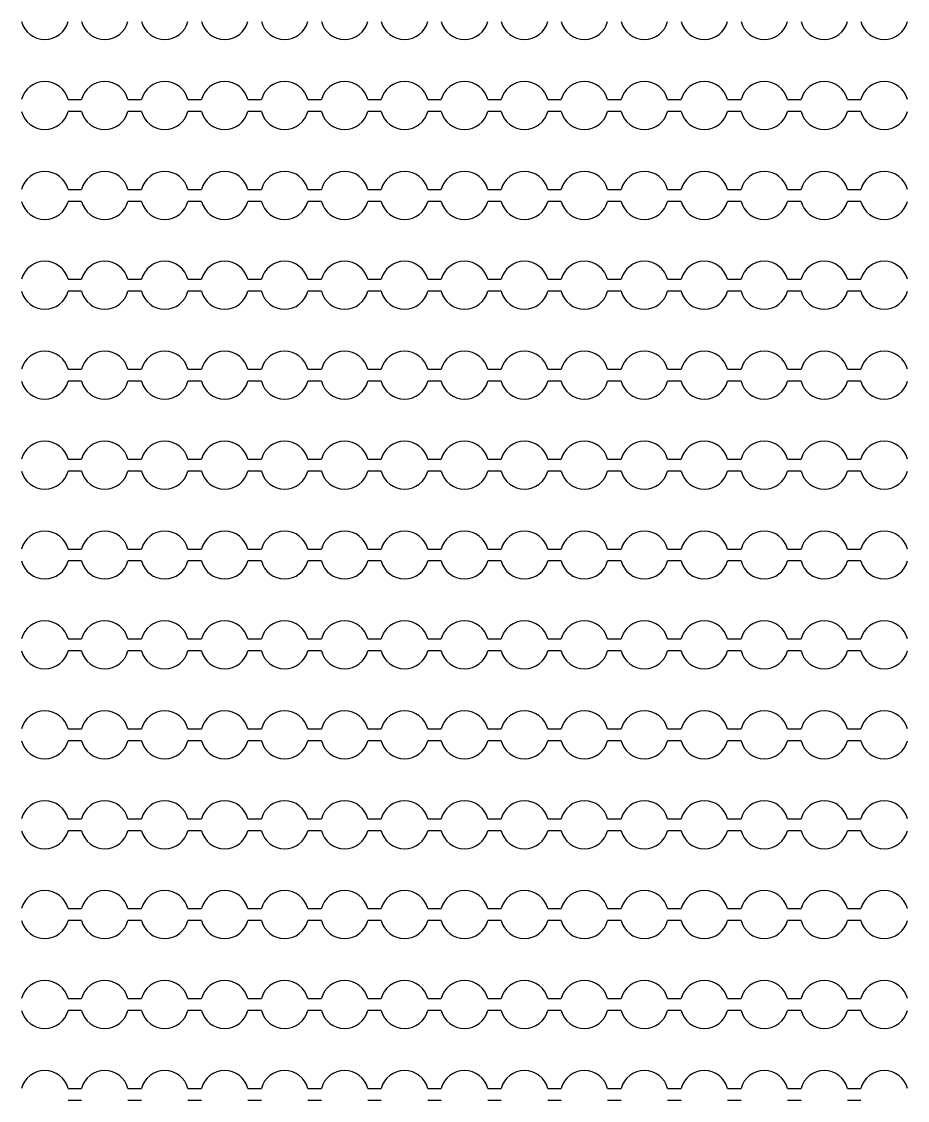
# Model space of a CAD drawing. Extents: x 4056 to 105656, y 4120 to 105720.
# Drawn here: x 30075 to 30814, y 32298 to 33198 of the extents above; entities that cross this region are included whole.
import ezdxf

# ---------------------------------------------------------------- set-up
doc = ezdxf.new("R2010")
doc.units = 13
doc.header["$MEASUREMENT"] = 0
doc.layers.add('Main Layer', color=7, linetype='Continuous', lineweight=0)

msp = doc.modelspace()

# ---------------------------------------------------------------- linework, layer by layer
for p, q in [((30113.87, 33132.98), (30125.14, 33132.98)), ((30163.87, 33132.98), (30175.14, 33132.98)), ((30213.87, 33132.98), (30225.14, 33132.98)), ((30263.87, 33132.98), (30275.14, 33132.98)), ((30313.87, 33132.98), (30325.14, 33132.98)), ((30363.87, 33132.98), (30375.14, 33132.98)), ((30413.87, 33132.98), (30425.14, 33132.98)), ((30463.87, 33132.98), (30475.14, 33132.98)), ((30513.87, 33132.98), (30525.14, 33132.98)), ((30563.87, 33132.98), (30575.14, 33132.98)), ((30613.87, 33132.98), (30625.14, 33132.98)), ((30663.87, 33132.98), (30675.14, 33132.98)), ((30713.87, 33132.98), (30725.14, 33132.98)), ((30763.87, 33132.98), (30775.14, 33132.98)), ((30125.14, 33122.98), (30113.87, 33122.98)), ((30175.14, 33122.98), (30163.87, 33122.98)), ((30225.14, 33122.98), (30213.87, 33122.98)), ((30275.14, 33122.98), (30263.87, 33122.98)), ((30325.14, 33122.98), (30313.87, 33122.98)), ((30375.14, 33122.98), (30363.87, 33122.98)), ((30425.14, 33122.98), (30413.87, 33122.98)), ((30475.14, 33122.98), (30463.87, 33122.98)), ((30525.14, 33122.98), (30513.87, 33122.98)), ((30575.14, 33122.98), (30563.87, 33122.98)), ((30625.14, 33122.98), (30613.87, 33122.98)), ((30675.14, 33122.98), (30663.87, 33122.98)), ((30725.14, 33122.98), (30713.87, 33122.98)), ((30775.14, 33122.98), (30763.87, 33122.98)), ((30113.87, 33057.98), (30125.14, 33057.98)), ((30163.87, 33057.98), (30175.14, 33057.98)), ((30213.87, 33057.98), (30225.14, 33057.98)), ((30263.87, 33057.98), (30275.14, 33057.98)), ((30313.87, 33057.98), (30325.14, 33057.98)), ((30363.87, 33057.98), (30375.14, 33057.98)), ((30413.87, 33057.98), (30425.14, 33057.98)), ((30463.87, 33057.98), (30475.14, 33057.98)), ((30513.87, 33057.98), (30525.14, 33057.98)), ((30563.87, 33057.98), (30575.14, 33057.98)), ((30613.87, 33057.98), (30625.14, 33057.98)), ((30663.87, 33057.98), (30675.14, 33057.98)), ((30713.87, 33057.98), (30725.14, 33057.98)), ((30763.87, 33057.98), (30775.14, 33057.98)), ((30125.14, 33047.98), (30113.87, 33047.98)), ((30175.14, 33047.98), (30163.87, 33047.98)), ((30225.14, 33047.98), (30213.87, 33047.98)), ((30275.14, 33047.98), (30263.87, 33047.98)), ((30325.14, 33047.98), (30313.87, 33047.98)), ((30375.14, 33047.98), (30363.87, 33047.98)), ((30425.14, 33047.98), (30413.87, 33047.98)), ((30475.14, 33047.98), (30463.87, 33047.98)), ((30525.14, 33047.98), (30513.87, 33047.98)), ((30575.14, 33047.98), (30563.87, 33047.98)), ((30625.14, 33047.98), (30613.87, 33047.98)), ((30675.14, 33047.98), (30663.87, 33047.98)), ((30725.14, 33047.98), (30713.87, 33047.98)), ((30775.14, 33047.98), (30763.87, 33047.98)), ((30113.87, 32982.98), (30125.14, 32982.98)), ((30163.87, 32982.98), (30175.14, 32982.98)), ((30213.87, 32982.98), (30225.14, 32982.98)), ((30263.87, 32982.98), (30275.14, 32982.98)), ((30313.87, 32982.98), (30325.14, 32982.98)), ((30363.87, 32982.98), (30375.14, 32982.98)), ((30413.87, 32982.98), (30425.14, 32982.98)), ((30463.87, 32982.98), (30475.14, 32982.98)), ((30513.87, 32982.98), (30525.14, 32982.98)), ((30563.87, 32982.98), (30575.14, 32982.98)), ((30613.87, 32982.98), (30625.14, 32982.98)), ((30663.87, 32982.98), (30675.14, 32982.98)), ((30713.87, 32982.98), (30725.14, 32982.98)), ((30763.87, 32982.98), (30775.14, 32982.98)), ((30125.14, 32972.98), (30113.87, 32972.98)), ((30175.14, 32972.98), (30163.87, 32972.98)), ((30225.14, 32972.98), (30213.87, 32972.98)), ((30275.14, 32972.98), (30263.87, 32972.98)), ((30325.14, 32972.98), (30313.87, 32972.98)), ((30375.14, 32972.98), (30363.87, 32972.98)), ((30425.14, 32972.98), (30413.87, 32972.98)), ((30475.14, 32972.98), (30463.87, 32972.98)), ((30525.14, 32972.98), (30513.87, 32972.98)), ((30575.14, 32972.98), (30563.87, 32972.98)), ((30625.14, 32972.98), (30613.87, 32972.98)), ((30675.14, 32972.98), (30663.87, 32972.98)), ((30725.14, 32972.98), (30713.87, 32972.98)), ((30775.14, 32972.98), (30763.87, 32972.98)), ((30113.87, 32907.98), (30125.14, 32907.98)), ((30163.87, 32907.98), (30175.14, 32907.98)), ((30213.87, 32907.98), (30225.14, 32907.98)), ((30263.87, 32907.98), (30275.14, 32907.98)), ((30313.87, 32907.98), (30325.14, 32907.98)), ((30363.87, 32907.98), (30375.14, 32907.98)), ((30413.87, 32907.98), (30425.14, 32907.98)), ((30463.87, 32907.98), (30475.14, 32907.98)), ((30513.87, 32907.98), (30525.14, 32907.98)), ((30563.87, 32907.98), (30575.14, 32907.98)), ((30613.87, 32907.98), (30625.14, 32907.98)), ((30663.87, 32907.98), (30675.14, 32907.98)), ((30713.87, 32907.98), (30725.14, 32907.98)), ((30763.87, 32907.98), (30775.14, 32907.98)), ((30125.14, 32897.98), (30113.87, 32897.98)), ((30175.14, 32897.98), (30163.87, 32897.98)), ((30225.14, 32897.98), (30213.87, 32897.98)), ((30275.14, 32897.98), (30263.87, 32897.98)), ((30325.14, 32897.98), (30313.87, 32897.98)), ((30375.14, 32897.98), (30363.87, 32897.98)), ((30425.14, 32897.98), (30413.87, 32897.98)), ((30475.14, 32897.98), (30463.87, 32897.98)), ((30525.14, 32897.98), (30513.87, 32897.98)), ((30575.14, 32897.98), (30563.87, 32897.98)), ((30625.14, 32897.98), (30613.87, 32897.98)), ((30675.14, 32897.98), (30663.87, 32897.98)), ((30725.14, 32897.98), (30713.87, 32897.98)), ((30775.14, 32897.98), (30763.87, 32897.98)), ((30113.87, 32832.98), (30125.14, 32832.98)), ((30163.87, 32832.98), (30175.14, 32832.98)), ((30213.87, 32832.98), (30225.14, 32832.98)), ((30263.87, 32832.98), (30275.14, 32832.98)), ((30313.87, 32832.98), (30325.14, 32832.98)), ((30363.87, 32832.98), (30375.14, 32832.98)), ((30413.87, 32832.98), (30425.14, 32832.98)), ((30463.87, 32832.98), (30475.14, 32832.98)), ((30513.87, 32832.98), (30525.14, 32832.98)), ((30563.87, 32832.98), (30575.14, 32832.98)), ((30613.87, 32832.98), (30625.14, 32832.98)), ((30663.87, 32832.98), (30675.14, 32832.98)), ((30713.87, 32832.98), (30725.14, 32832.98)), ((30763.87, 32832.98), (30775.14, 32832.98)), ((30125.14, 32822.98), (30113.87, 32822.98)), ((30175.14, 32822.98), (30163.87, 32822.98)), ((30225.14, 32822.98), (30213.87, 32822.98)), ((30275.14, 32822.98), (30263.87, 32822.98)), ((30325.14, 32822.98), (30313.87, 32822.98)), ((30375.14, 32822.98), (30363.87, 32822.98)), ((30425.14, 32822.98), (30413.87, 32822.98)), ((30475.14, 32822.98), (30463.87, 32822.98)), ((30525.14, 32822.98), (30513.87, 32822.98)), ((30575.14, 32822.98), (30563.87, 32822.98)), ((30625.14, 32822.98), (30613.87, 32822.98)), ((30675.14, 32822.98), (30663.87, 32822.98)), ((30725.14, 32822.98), (30713.87, 32822.98)), ((30775.14, 32822.98), (30763.87, 32822.98)), ((30113.87, 32757.98), (30125.14, 32757.98)), ((30163.87, 32757.98), (30175.14, 32757.98)), ((30213.87, 32757.98), (30225.14, 32757.98)), ((30263.87, 32757.98), (30275.14, 32757.98)), ((30313.87, 32757.98), (30325.14, 32757.98)), ((30363.87, 32757.98), (30375.14, 32757.98)), ((30413.87, 32757.98), (30425.14, 32757.98)), ((30463.87, 32757.98), (30475.14, 32757.98)), ((30513.87, 32757.98), (30525.14, 32757.98)), ((30563.87, 32757.98), (30575.14, 32757.98)), ((30613.87, 32757.98), (30625.14, 32757.98)), ((30663.87, 32757.98), (30675.14, 32757.98)), ((30713.87, 32757.98), (30725.14, 32757.98)), ((30763.87, 32757.98), (30775.14, 32757.98)), ((30125.14, 32747.98), (30113.87, 32747.98)), ((30175.14, 32747.98), (30163.87, 32747.98)), ((30225.14, 32747.98), (30213.87, 32747.98)), ((30275.14, 32747.98), (30263.87, 32747.98)), ((30325.14, 32747.98), (30313.87, 32747.98)), ((30375.14, 32747.98), (30363.87, 32747.98)), ((30425.14, 32747.98), (30413.87, 32747.98)), ((30475.14, 32747.98), (30463.87, 32747.98)), ((30525.14, 32747.98), (30513.87, 32747.98)), ((30575.14, 32747.98), (30563.87, 32747.98)), ((30625.14, 32747.98), (30613.87, 32747.98)), ((30675.14, 32747.98), (30663.87, 32747.98)), ((30725.14, 32747.98), (30713.87, 32747.98)), ((30775.14, 32747.98), (30763.87, 32747.98)), ((30113.87, 32682.98), (30125.14, 32682.98)), ((30163.87, 32682.98), (30175.14, 32682.98)), ((30213.87, 32682.98), (30225.14, 32682.98)), ((30263.87, 32682.98), (30275.14, 32682.98)), ((30313.87, 32682.98), (30325.14, 32682.98)), ((30363.87, 32682.98), (30375.14, 32682.98)), ((30413.87, 32682.98), (30425.14, 32682.98)), ((30463.87, 32682.98), (30475.14, 32682.98)), ((30513.87, 32682.98), (30525.14, 32682.98)), ((30563.87, 32682.98), (30575.14, 32682.98)), ((30613.87, 32682.98), (30625.14, 32682.98)), ((30663.87, 32682.98), (30675.14, 32682.98)), ((30713.87, 32682.98), (30725.14, 32682.98)), ((30763.87, 32682.98), (30775.14, 32682.98)), ((30125.14, 32672.98), (30113.87, 32672.98)), ((30175.14, 32672.98), (30163.87, 32672.98)), ((30225.14, 32672.98), (30213.87, 32672.98)), ((30275.14, 32672.98), (30263.87, 32672.98)), ((30325.14, 32672.98), (30313.87, 32672.98)), ((30375.14, 32672.98), (30363.87, 32672.98)), ((30425.14, 32672.98), (30413.87, 32672.98)), ((30475.14, 32672.98), (30463.87, 32672.98)), ((30525.14, 32672.98), (30513.87, 32672.98)), ((30575.14, 32672.98), (30563.87, 32672.98)), ((30625.14, 32672.98), (30613.87, 32672.98)), ((30675.14, 32672.98), (30663.87, 32672.98)), ((30725.14, 32672.98), (30713.87, 32672.98)), ((30775.14, 32672.98), (30763.87, 32672.98)), ((30113.87, 32607.98), (30125.14, 32607.98)), ((30163.87, 32607.98), (30175.14, 32607.98)), ((30213.87, 32607.98), (30225.14, 32607.98)), ((30263.87, 32607.98), (30275.14, 32607.98)), ((30313.87, 32607.98), (30325.14, 32607.98)), ((30363.87, 32607.98), (30375.14, 32607.98)), ((30413.87, 32607.98), (30425.14, 32607.98)), ((30463.87, 32607.98), (30475.14, 32607.98)), ((30513.87, 32607.98), (30525.14, 32607.98)), ((30563.87, 32607.98), (30575.14, 32607.98)), ((30613.87, 32607.98), (30625.14, 32607.98)), ((30663.87, 32607.98), (30675.14, 32607.98)), ((30713.87, 32607.98), (30725.14, 32607.98)), ((30763.87, 32607.98), (30775.14, 32607.98)), ((30125.14, 32597.98), (30113.87, 32597.98)), ((30175.14, 32597.98), (30163.87, 32597.98)), ((30225.14, 32597.98), (30213.87, 32597.98)), ((30275.14, 32597.98), (30263.87, 32597.98)), ((30325.14, 32597.98), (30313.87, 32597.98)), ((30375.14, 32597.98), (30363.87, 32597.98)), ((30425.14, 32597.98), (30413.87, 32597.98)), ((30475.14, 32597.98), (30463.87, 32597.98)), ((30525.14, 32597.98), (30513.87, 32597.98)), ((30575.14, 32597.98), (30563.87, 32597.98)), ((30625.14, 32597.98), (30613.87, 32597.98)), ((30675.14, 32597.98), (30663.87, 32597.98)), ((30725.14, 32597.98), (30713.87, 32597.98)), ((30775.14, 32597.98), (30763.87, 32597.98)), ((30113.87, 32532.98), (30125.14, 32532.98)), ((30163.87, 32532.98), (30175.14, 32532.98)), ((30213.87, 32532.98), (30225.14, 32532.98)), ((30263.87, 32532.98), (30275.14, 32532.98)), ((30313.87, 32532.98), (30325.14, 32532.98)), ((30363.87, 32532.98), (30375.14, 32532.98)), ((30413.87, 32532.98), (30425.14, 32532.98)), ((30463.87, 32532.98), (30475.14, 32532.98)), ((30513.87, 32532.98), (30525.14, 32532.98)), ((30563.87, 32532.98), (30575.14, 32532.98)), ((30613.87, 32532.98), (30625.14, 32532.98)), ((30663.87, 32532.98), (30675.14, 32532.98)), ((30713.87, 32532.98), (30725.14, 32532.98)), ((30763.87, 32532.98), (30775.14, 32532.98)), ((30125.14, 32522.98), (30113.87, 32522.98)), ((30175.14, 32522.98), (30163.87, 32522.98)), ((30225.14, 32522.98), (30213.87, 32522.98)), ((30275.14, 32522.98), (30263.87, 32522.98)), ((30325.14, 32522.98), (30313.87, 32522.98)), ((30375.14, 32522.98), (30363.87, 32522.98)), ((30425.14, 32522.98), (30413.87, 32522.98)), ((30475.14, 32522.98), (30463.87, 32522.98)), ((30525.14, 32522.98), (30513.87, 32522.98)), ((30575.14, 32522.98), (30563.87, 32522.98)), ((30625.14, 32522.98), (30613.87, 32522.98)), ((30675.14, 32522.98), (30663.87, 32522.98)), ((30725.14, 32522.98), (30713.87, 32522.98)), ((30775.14, 32522.98), (30763.87, 32522.98)), ((30113.87, 32457.98), (30125.14, 32457.98)), ((30163.87, 32457.98), (30175.14, 32457.98)), ((30213.87, 32457.98), (30225.14, 32457.98)), ((30263.87, 32457.98), (30275.14, 32457.98)), ((30313.87, 32457.98), (30325.14, 32457.98)), ((30363.87, 32457.98), (30375.14, 32457.98)), ((30413.87, 32457.98), (30425.14, 32457.98)), ((30463.87, 32457.98), (30475.14, 32457.98)), ((30513.87, 32457.98), (30525.14, 32457.98)), ((30563.87, 32457.98), (30575.14, 32457.98)), ((30613.87, 32457.98), (30625.14, 32457.98)), ((30663.87, 32457.98), (30675.14, 32457.98)), ((30713.87, 32457.98), (30725.14, 32457.98)), ((30763.87, 32457.98), (30775.14, 32457.98)), ((30125.14, 32447.98), (30113.87, 32447.98)), ((30175.14, 32447.98), (30163.87, 32447.98)), ((30225.14, 32447.98), (30213.87, 32447.98)), ((30275.14, 32447.98), (30263.87, 32447.98)), ((30325.14, 32447.98), (30313.87, 32447.98)), ((30375.14, 32447.98), (30363.87, 32447.98)), ((30425.14, 32447.98), (30413.87, 32447.98)), ((30475.14, 32447.98), (30463.87, 32447.98)), ((30525.14, 32447.98), (30513.87, 32447.98)), ((30575.14, 32447.98), (30563.87, 32447.98)), ((30625.14, 32447.98), (30613.87, 32447.98)), ((30675.14, 32447.98), (30663.87, 32447.98)), ((30725.14, 32447.98), (30713.87, 32447.98)), ((30775.14, 32447.98), (30763.87, 32447.98)), ((30113.87, 32382.98), (30125.14, 32382.98)), ((30163.87, 32382.98), (30175.14, 32382.98)), ((30213.87, 32382.98), (30225.14, 32382.98)), ((30263.87, 32382.98), (30275.14, 32382.98)), ((30313.87, 32382.98), (30325.14, 32382.98)), ((30363.87, 32382.98), (30375.14, 32382.98)), ((30413.87, 32382.98), (30425.14, 32382.98)), ((30463.87, 32382.98), (30475.14, 32382.98)), ((30513.87, 32382.98), (30525.14, 32382.98)), ((30563.87, 32382.98), (30575.14, 32382.98)), ((30613.87, 32382.98), (30625.14, 32382.98)), ((30663.87, 32382.98), (30675.14, 32382.98)), ((30713.87, 32382.98), (30725.14, 32382.98)), ((30763.87, 32382.98), (30775.14, 32382.98)), ((30125.14, 32372.98), (30113.87, 32372.98)), ((30175.14, 32372.98), (30163.87, 32372.98)), ((30225.14, 32372.98), (30213.87, 32372.98)), ((30275.14, 32372.98), (30263.87, 32372.98)), ((30325.14, 32372.98), (30313.87, 32372.98)), ((30375.14, 32372.98), (30363.87, 32372.98)), ((30425.14, 32372.98), (30413.87, 32372.98)), ((30475.14, 32372.98), (30463.87, 32372.98)), ((30525.14, 32372.98), (30513.87, 32372.98)), ((30575.14, 32372.98), (30563.87, 32372.98)), ((30625.14, 32372.98), (30613.87, 32372.98)), ((30675.14, 32372.98), (30663.87, 32372.98)), ((30725.14, 32372.98), (30713.87, 32372.98)), ((30775.14, 32372.98), (30763.87, 32372.98)), ((30113.87, 32307.98), (30125.14, 32307.98)), ((30163.87, 32307.98), (30175.14, 32307.98)), ((30213.87, 32307.98), (30225.14, 32307.98)), ((30263.87, 32307.98), (30275.14, 32307.98)), ((30313.87, 32307.98), (30325.14, 32307.98)), ((30363.87, 32307.98), (30375.14, 32307.98)), ((30413.87, 32307.98), (30425.14, 32307.98)), ((30463.87, 32307.98), (30475.14, 32307.98)), ((30513.87, 32307.98), (30525.14, 32307.98)), ((30563.87, 32307.98), (30575.14, 32307.98)), ((30613.87, 32307.98), (30625.14, 32307.98)), ((30663.87, 32307.98), (30675.14, 32307.98)), ((30713.87, 32307.98), (30725.14, 32307.98)), ((30763.87, 32307.98), (30775.14, 32307.98)), ((30125.14, 32297.98), (30113.87, 32297.98)), ((30175.14, 32297.98), (30163.87, 32297.98)), ((30225.14, 32297.98), (30213.87, 32297.98)), ((30275.14, 32297.98), (30263.87, 32297.98)), ((30325.14, 32297.98), (30313.87, 32297.98)), ((30375.14, 32297.98), (30363.87, 32297.98)), ((30425.14, 32297.98), (30413.87, 32297.98)), ((30475.14, 32297.98), (30463.87, 32297.98)), ((30525.14, 32297.98), (30513.87, 32297.98)), ((30575.14, 32297.98), (30563.87, 32297.98)), ((30625.14, 32297.98), (30613.87, 32297.98)), ((30675.14, 32297.98), (30663.87, 32297.98)), ((30725.14, 32297.98), (30713.87, 32297.98)), ((30775.14, 32297.98), (30763.87, 32297.98))]:
    msp.add_line(p, q)
for centre, start, end in [((30094.5, 33202.98), 194.47751, 345.52249), ((30144.5, 33202.98), 194.47751, 345.52249), ((30194.5, 33202.98), 194.47751, 345.52249), ((30244.5, 33202.98), 194.47751, 345.52249), ((30294.5, 33202.98), 194.47751, 345.52249), ((30344.5, 33202.98), 194.47751, 345.52249), ((30394.5, 33202.98), 194.47751, 345.52249), ((30444.5, 33202.98), 194.47751, 345.52249), ((30494.5, 33202.98), 194.47751, 345.52249), ((30544.5, 33202.98), 194.47751, 345.52249), ((30594.5, 33202.98), 194.47751, 345.52249), ((30644.5, 33202.98), 194.47751, 345.52249), ((30694.5, 33202.98), 194.47751, 345.52249), ((30744.5, 33202.98), 194.47751, 345.52249), ((30794.5, 33202.98), 194.47751, 345.52249), ((30094.5, 33127.98), 14.47751, 165.52249), ((30144.5, 33127.98), 14.47751, 165.52249), ((30194.5, 33127.98), 14.47751, 165.52249), ((30244.5, 33127.98), 14.47751, 165.52249), ((30294.5, 33127.98), 14.47751, 165.52249), ((30344.5, 33127.98), 14.47751, 165.52249), ((30394.5, 33127.98), 14.47751, 165.52249), ((30444.5, 33127.98), 14.47751, 165.52249), ((30494.5, 33127.98), 14.47751, 165.52249), ((30544.5, 33127.98), 14.47751, 165.52249), ((30594.5, 33127.98), 14.47751, 165.52249), ((30644.5, 33127.98), 14.47751, 165.52249), ((30694.5, 33127.98), 14.47751, 165.52249), ((30744.5, 33127.98), 14.47751, 165.52249), ((30794.5, 33127.98), 14.47751, 165.52249), ((30094.5, 33127.98), 194.47751, 345.52249), ((30144.5, 33127.98), 194.47751, 345.52249), ((30194.5, 33127.98), 194.47751, 345.52249), ((30244.5, 33127.98), 194.47751, 345.52249), ((30294.5, 33127.98), 194.47751, 345.52249), ((30344.5, 33127.98), 194.47751, 345.52249), ((30394.5, 33127.98), 194.47751, 345.52249), ((30444.5, 33127.98), 194.47751, 345.52249), ((30494.5, 33127.98), 194.47751, 345.52249), ((30544.5, 33127.98), 194.47751, 345.52249), ((30594.5, 33127.98), 194.47751, 345.52249), ((30644.5, 33127.98), 194.47751, 345.52249), ((30694.5, 33127.98), 194.47751, 345.52249), ((30744.5, 33127.98), 194.47751, 345.52249), ((30794.5, 33127.98), 194.47751, 345.52249), ((30094.5, 33052.98), 14.47751, 165.52249), ((30144.5, 33052.98), 14.47751, 165.52249), ((30194.5, 33052.98), 14.47751, 165.52249), ((30244.5, 33052.98), 14.47751, 165.52249), ((30294.5, 33052.98), 14.47751, 165.52249), ((30344.5, 33052.98), 14.47751, 165.52249), ((30394.5, 33052.98), 14.47751, 165.52249), ((30444.5, 33052.98), 14.47751, 165.52249), ((30494.5, 33052.98), 14.47751, 165.52249), ((30544.5, 33052.98), 14.47751, 165.52249), ((30594.5, 33052.98), 14.47751, 165.52249), ((30644.5, 33052.98), 14.47751, 165.52249), ((30694.5, 33052.98), 14.47751, 165.52249), ((30744.5, 33052.98), 14.47751, 165.52249), ((30794.5, 33052.98), 14.47751, 165.52249), ((30094.5, 33052.98), 194.47751, 345.52249), ((30144.5, 33052.98), 194.47751, 345.52249), ((30194.5, 33052.98), 194.47751, 345.52249), ((30244.5, 33052.98), 194.47751, 345.52249), ((30294.5, 33052.98), 194.47751, 345.52249), ((30344.5, 33052.98), 194.47751, 345.52249), ((30394.5, 33052.98), 194.47751, 345.52249), ((30444.5, 33052.98), 194.47751, 345.52249), ((30494.5, 33052.98), 194.47751, 345.52249), ((30544.5, 33052.98), 194.47751, 345.52249), ((30594.5, 33052.98), 194.47751, 345.52249), ((30644.5, 33052.98), 194.47751, 345.52249), ((30694.5, 33052.98), 194.47751, 345.52249), ((30744.5, 33052.98), 194.47751, 345.52249), ((30794.5, 33052.98), 194.47751, 345.52249), ((30094.5, 32977.98), 14.47751, 165.52249), ((30144.5, 32977.98), 14.47751, 165.52249), ((30194.5, 32977.98), 14.47751, 165.52249), ((30244.5, 32977.98), 14.47751, 165.52249), ((30294.5, 32977.98), 14.47751, 165.52249), ((30344.5, 32977.98), 14.47751, 165.52249), ((30394.5, 32977.98), 14.47751, 165.52249), ((30444.5, 32977.98), 14.47751, 165.52249), ((30494.5, 32977.98), 14.47751, 165.52249), ((30544.5, 32977.98), 14.47751, 165.52249), ((30594.5, 32977.98), 14.47751, 165.52249), ((30644.5, 32977.98), 14.47751, 165.52249), ((30694.5, 32977.98), 14.47751, 165.52249), ((30744.5, 32977.98), 14.47751, 165.52249), ((30794.5, 32977.98), 14.47751, 165.52249), ((30094.5, 32977.98), 194.47751, 345.52249), ((30144.5, 32977.98), 194.47751, 345.52249), ((30194.5, 32977.98), 194.47751, 345.52249), ((30244.5, 32977.98), 194.47751, 345.52249), ((30294.5, 32977.98), 194.47751, 345.52249), ((30344.5, 32977.98), 194.47751, 345.52249), ((30394.5, 32977.98), 194.47751, 345.52249), ((30444.5, 32977.98), 194.47751, 345.52249), ((30494.5, 32977.98), 194.47751, 345.52249), ((30544.5, 32977.98), 194.47751, 345.52249), ((30594.5, 32977.98), 194.47751, 345.52249), ((30644.5, 32977.98), 194.47751, 345.52249), ((30694.5, 32977.98), 194.47751, 345.52249), ((30744.5, 32977.98), 194.47751, 345.52249), ((30794.5, 32977.98), 194.47751, 345.52249), ((30094.5, 32902.98), 14.47751, 165.52249), ((30144.5, 32902.98), 14.47751, 165.52249), ((30194.5, 32902.98), 14.47751, 165.52249), ((30244.5, 32902.98), 14.47751, 165.52249), ((30294.5, 32902.98), 14.47751, 165.52249), ((30344.5, 32902.98), 14.47751, 165.52249), ((30394.5, 32902.98), 14.47751, 165.52249), ((30444.5, 32902.98), 14.47751, 165.52249), ((30494.5, 32902.98), 14.47751, 165.52249), ((30544.5, 32902.98), 14.47751, 165.52249), ((30594.5, 32902.98), 14.47751, 165.52249), ((30644.5, 32902.98), 14.47751, 165.52249), ((30694.5, 32902.98), 14.47751, 165.52249), ((30744.5, 32902.98), 14.47751, 165.52249), ((30794.5, 32902.98), 14.47751, 165.52249), ((30094.5, 32902.98), 194.47751, 345.52249), ((30144.5, 32902.98), 194.47751, 345.52249), ((30194.5, 32902.98), 194.47751, 345.52249), ((30244.5, 32902.98), 194.47751, 345.52249), ((30294.5, 32902.98), 194.47751, 345.52249), ((30344.5, 32902.98), 194.47751, 345.52249), ((30394.5, 32902.98), 194.47751, 345.52249), ((30444.5, 32902.98), 194.47751, 345.52249), ((30494.5, 32902.98), 194.47751, 345.52249), ((30544.5, 32902.98), 194.47751, 345.52249), ((30594.5, 32902.98), 194.47751, 345.52249), ((30644.5, 32902.98), 194.47751, 345.52249), ((30694.5, 32902.98), 194.47751, 345.52249), ((30744.5, 32902.98), 194.47751, 345.52249), ((30794.5, 32902.98), 194.47751, 345.52249), ((30094.5, 32827.98), 14.47751, 165.52249), ((30144.5, 32827.98), 14.47751, 165.52249), ((30194.5, 32827.98), 14.47751, 165.52249), ((30244.5, 32827.98), 14.47751, 165.52249), ((30294.5, 32827.98), 14.47751, 165.52249), ((30344.5, 32827.98), 14.47751, 165.52249), ((30394.5, 32827.98), 14.47751, 165.52249), ((30444.5, 32827.98), 14.47751, 165.52249), ((30494.5, 32827.98), 14.47751, 165.52249), ((30544.5, 32827.98), 14.47751, 165.52249), ((30594.5, 32827.98), 14.47751, 165.52249), ((30644.5, 32827.98), 14.47751, 165.52249), ((30694.5, 32827.98), 14.47751, 165.52249), ((30744.5, 32827.98), 14.47751, 165.52249), ((30794.5, 32827.98), 14.47751, 165.52249), ((30094.5, 32827.98), 194.47751, 345.52249), ((30144.5, 32827.98), 194.47751, 345.52249), ((30194.5, 32827.98), 194.47751, 345.52249), ((30244.5, 32827.98), 194.47751, 345.52249), ((30294.5, 32827.98), 194.47751, 345.52249), ((30344.5, 32827.98), 194.47751, 345.52249), ((30394.5, 32827.98), 194.47751, 345.52249), ((30444.5, 32827.98), 194.47751, 345.52249), ((30494.5, 32827.98), 194.47751, 345.52249), ((30544.5, 32827.98), 194.47751, 345.52249), ((30594.5, 32827.98), 194.47751, 345.52249), ((30644.5, 32827.98), 194.47751, 345.52249), ((30694.5, 32827.98), 194.47751, 345.52249), ((30744.5, 32827.98), 194.47751, 345.52249), ((30794.5, 32827.98), 194.47751, 345.52249), ((30094.5, 32752.98), 14.47751, 165.52249), ((30144.5, 32752.98), 14.47751, 165.52249), ((30194.5, 32752.98), 14.47751, 165.52249), ((30244.5, 32752.98), 14.47751, 165.52249), ((30294.5, 32752.98), 14.47751, 165.52249), ((30344.5, 32752.98), 14.47751, 165.52249), ((30394.5, 32752.98), 14.47751, 165.52249), ((30444.5, 32752.98), 14.47751, 165.52249), ((30494.5, 32752.98), 14.47751, 165.52249), ((30544.5, 32752.98), 14.47751, 165.52249), ((30594.5, 32752.98), 14.47751, 165.52249), ((30644.5, 32752.98), 14.47751, 165.52249), ((30694.5, 32752.98), 14.47751, 165.52249), ((30744.5, 32752.98), 14.47751, 165.52249), ((30794.5, 32752.98), 14.47751, 165.52249), ((30094.5, 32752.98), 194.47751, 345.52249), ((30144.5, 32752.98), 194.47751, 345.52249), ((30194.5, 32752.98), 194.47751, 345.52249), ((30244.5, 32752.98), 194.47751, 345.52249), ((30294.5, 32752.98), 194.47751, 345.52249), ((30344.5, 32752.98), 194.47751, 345.52249), ((30394.5, 32752.98), 194.47751, 345.52249), ((30444.5, 32752.98), 194.47751, 345.52249), ((30494.5, 32752.98), 194.47751, 345.52249), ((30544.5, 32752.98), 194.47751, 345.52249), ((30594.5, 32752.98), 194.47751, 345.52249), ((30644.5, 32752.98), 194.47751, 345.52249), ((30694.5, 32752.98), 194.47751, 345.52249), ((30744.5, 32752.98), 194.47751, 345.52249), ((30794.5, 32752.98), 194.47751, 345.52249), ((30094.5, 32677.98), 14.47751, 165.52249), ((30144.5, 32677.98), 14.47751, 165.52249), ((30194.5, 32677.98), 14.47751, 165.52249), ((30244.5, 32677.98), 14.47751, 165.52249), ((30294.5, 32677.98), 14.47751, 165.52249), ((30344.5, 32677.98), 14.47751, 165.52249), ((30394.5, 32677.98), 14.47751, 165.52249), ((30444.5, 32677.98), 14.47751, 165.52249), ((30494.5, 32677.98), 14.47751, 165.52249), ((30544.5, 32677.98), 14.47751, 165.52249), ((30594.5, 32677.98), 14.47751, 165.52249), ((30644.5, 32677.98), 14.47751, 165.52249), ((30694.5, 32677.98), 14.47751, 165.52249), ((30744.5, 32677.98), 14.47751, 165.52249), ((30794.5, 32677.98), 14.47751, 165.52249), ((30094.5, 32677.98), 194.47751, 345.52249), ((30144.5, 32677.98), 194.47751, 345.52249), ((30194.5, 32677.98), 194.47751, 345.52249), ((30244.5, 32677.98), 194.47751, 345.52249), ((30294.5, 32677.98), 194.47751, 345.52249), ((30344.5, 32677.98), 194.47751, 345.52249), ((30394.5, 32677.98), 194.47751, 345.52249), ((30444.5, 32677.98), 194.47751, 345.52249), ((30494.5, 32677.98), 194.47751, 345.52249), ((30544.5, 32677.98), 194.47751, 345.52249), ((30594.5, 32677.98), 194.47751, 345.52249), ((30644.5, 32677.98), 194.47751, 345.52249), ((30694.5, 32677.98), 194.47751, 345.52249), ((30744.5, 32677.98), 194.47751, 345.52249), ((30794.5, 32677.98), 194.47751, 345.52249), ((30094.5, 32602.98), 14.47751, 165.52249), ((30144.5, 32602.98), 14.47751, 165.52249), ((30194.5, 32602.98), 14.47751, 165.52249), ((30244.5, 32602.98), 14.47751, 165.52249), ((30294.5, 32602.98), 14.47751, 165.52249), ((30344.5, 32602.98), 14.47751, 165.52249), ((30394.5, 32602.98), 14.47751, 165.52249), ((30444.5, 32602.98), 14.47751, 165.52249), ((30494.5, 32602.98), 14.47751, 165.52249), ((30544.5, 32602.98), 14.47751, 165.52249), ((30594.5, 32602.98), 14.47751, 165.52249), ((30644.5, 32602.98), 14.47751, 165.52249), ((30694.5, 32602.98), 14.47751, 165.52249), ((30744.5, 32602.98), 14.47751, 165.52249), ((30794.5, 32602.98), 14.47751, 165.52249), ((30094.5, 32602.98), 194.47751, 345.52249), ((30144.5, 32602.98), 194.47751, 345.52249), ((30194.5, 32602.98), 194.47751, 345.52249), ((30244.5, 32602.98), 194.47751, 345.52249), ((30294.5, 32602.98), 194.47751, 345.52249), ((30344.5, 32602.98), 194.47751, 345.52249), ((30394.5, 32602.98), 194.47751, 345.52249), ((30444.5, 32602.98), 194.47751, 345.52249), ((30494.5, 32602.98), 194.47751, 345.52249), ((30544.5, 32602.98), 194.47751, 345.52249), ((30594.5, 32602.98), 194.47751, 345.52249), ((30644.5, 32602.98), 194.47751, 345.52249), ((30694.5, 32602.98), 194.47751, 345.52249), ((30744.5, 32602.98), 194.47751, 345.52249), ((30794.5, 32602.98), 194.47751, 345.52249), ((30094.5, 32527.98), 14.47751, 165.52249), ((30144.5, 32527.98), 14.47751, 165.52249), ((30194.5, 32527.98), 14.47751, 165.52249), ((30244.5, 32527.98), 14.47751, 165.52249), ((30294.5, 32527.98), 14.47751, 165.52249), ((30344.5, 32527.98), 14.47751, 165.52249), ((30394.5, 32527.98), 14.47751, 165.52249), ((30444.5, 32527.98), 14.47751, 165.52249), ((30494.5, 32527.98), 14.47751, 165.52249), ((30544.5, 32527.98), 14.47751, 165.52249), ((30594.5, 32527.98), 14.47751, 165.52249), ((30644.5, 32527.98), 14.47751, 165.52249), ((30694.5, 32527.98), 14.47751, 165.52249), ((30744.5, 32527.98), 14.47751, 165.52249), ((30794.5, 32527.98), 14.47751, 165.52249), ((30094.5, 32527.98), 194.47751, 345.52249), ((30144.5, 32527.98), 194.47751, 345.52249), ((30194.5, 32527.98), 194.47751, 345.52249), ((30244.5, 32527.98), 194.47751, 345.52249), ((30294.5, 32527.98), 194.47751, 345.52249), ((30344.5, 32527.98), 194.47751, 345.52249), ((30394.5, 32527.98), 194.47751, 345.52249), ((30444.5, 32527.98), 194.47751, 345.52249), ((30494.5, 32527.98), 194.47751, 345.52249), ((30544.5, 32527.98), 194.47751, 345.52249), ((30594.5, 32527.98), 194.47751, 345.52249), ((30644.5, 32527.98), 194.47751, 345.52249), ((30694.5, 32527.98), 194.47751, 345.52249), ((30744.5, 32527.98), 194.47751, 345.52249), ((30794.5, 32527.98), 194.47751, 345.52249), ((30094.5, 32452.98), 14.47751, 165.52249), ((30144.5, 32452.98), 14.47751, 165.52249), ((30194.5, 32452.98), 14.47751, 165.52249), ((30244.5, 32452.98), 14.47751, 165.52249), ((30294.5, 32452.98), 14.47751, 165.52249), ((30344.5, 32452.98), 14.47751, 165.52249), ((30394.5, 32452.98), 14.47751, 165.52249), ((30444.5, 32452.98), 14.47751, 165.52249), ((30494.5, 32452.98), 14.47751, 165.52249), ((30544.5, 32452.98), 14.47751, 165.52249), ((30594.5, 32452.98), 14.47751, 165.52249), ((30644.5, 32452.98), 14.47751, 165.52249), ((30694.5, 32452.98), 14.47751, 165.52249), ((30744.5, 32452.98), 14.47751, 165.52249), ((30794.5, 32452.98), 14.47751, 165.52249), ((30094.5, 32452.98), 194.47751, 345.52249), ((30144.5, 32452.98), 194.47751, 345.52249), ((30194.5, 32452.98), 194.47751, 345.52249), ((30244.5, 32452.98), 194.47751, 345.52249), ((30294.5, 32452.98), 194.47751, 345.52249), ((30344.5, 32452.98), 194.47751, 345.52249), ((30394.5, 32452.98), 194.47751, 345.52249), ((30444.5, 32452.98), 194.47751, 345.52249), ((30494.5, 32452.98), 194.47751, 345.52249), ((30544.5, 32452.98), 194.47751, 345.52249), ((30594.5, 32452.98), 194.47751, 345.52249), ((30644.5, 32452.98), 194.47751, 345.52249), ((30694.5, 32452.98), 194.47751, 345.52249), ((30744.5, 32452.98), 194.47751, 345.52249), ((30794.5, 32452.98), 194.47751, 345.52249), ((30094.5, 32377.98), 14.47751, 165.52249), ((30144.5, 32377.98), 14.47751, 165.52249), ((30194.5, 32377.98), 14.47751, 165.52249), ((30244.5, 32377.98), 14.47751, 165.52249), ((30294.5, 32377.98), 14.47751, 165.52249), ((30344.5, 32377.98), 14.47751, 165.52249), ((30394.5, 32377.98), 14.47751, 165.52249), ((30444.5, 32377.98), 14.47751, 165.52249), ((30494.5, 32377.98), 14.47751, 165.52249), ((30544.5, 32377.98), 14.47751, 165.52249), ((30594.5, 32377.98), 14.47751, 165.52249), ((30644.5, 32377.98), 14.47751, 165.52249), ((30694.5, 32377.98), 14.47751, 165.52249), ((30744.5, 32377.98), 14.47751, 165.52249), ((30794.5, 32377.98), 14.47751, 165.52249), ((30094.5, 32377.98), 194.47751, 345.52249), ((30144.5, 32377.98), 194.47751, 345.52249), ((30194.5, 32377.98), 194.47751, 345.52249), ((30244.5, 32377.98), 194.47751, 345.52249), ((30294.5, 32377.98), 194.47751, 345.52249), ((30344.5, 32377.98), 194.47751, 345.52249), ((30394.5, 32377.98), 194.47751, 345.52249), ((30444.5, 32377.98), 194.47751, 345.52249), ((30494.5, 32377.98), 194.47751, 345.52249), ((30544.5, 32377.98), 194.47751, 345.52249), ((30594.5, 32377.98), 194.47751, 345.52249), ((30644.5, 32377.98), 194.47751, 345.52249), ((30694.5, 32377.98), 194.47751, 345.52249), ((30744.5, 32377.98), 194.47751, 345.52249), ((30794.5, 32377.98), 194.47751, 345.52249), ((30094.5, 32302.98), 14.47751, 165.52249), ((30144.5, 32302.98), 14.47751, 165.52249), ((30194.5, 32302.98), 14.47751, 165.52249), ((30244.5, 32302.98), 14.47751, 165.52249), ((30294.5, 32302.98), 14.47751, 165.52249), ((30344.5, 32302.98), 14.47751, 165.52249), ((30394.5, 32302.98), 14.47751, 165.52249), ((30444.5, 32302.98), 14.47751, 165.52249), ((30494.5, 32302.98), 14.47751, 165.52249), ((30544.5, 32302.98), 14.47751, 165.52249), ((30594.5, 32302.98), 14.47751, 165.52249), ((30644.5, 32302.98), 14.47751, 165.52249), ((30694.5, 32302.98), 14.47751, 165.52249), ((30744.5, 32302.98), 14.47751, 165.52249), ((30794.5, 32302.98), 14.47751, 165.52249)]:
    msp.add_arc(centre, 20, start, end)
at = {"layer": 'Main Layer'}
msp.add_circle((54856, 54920.5), 50800, dxfattribs=at)

doc.saveas('drawing.dxf')
